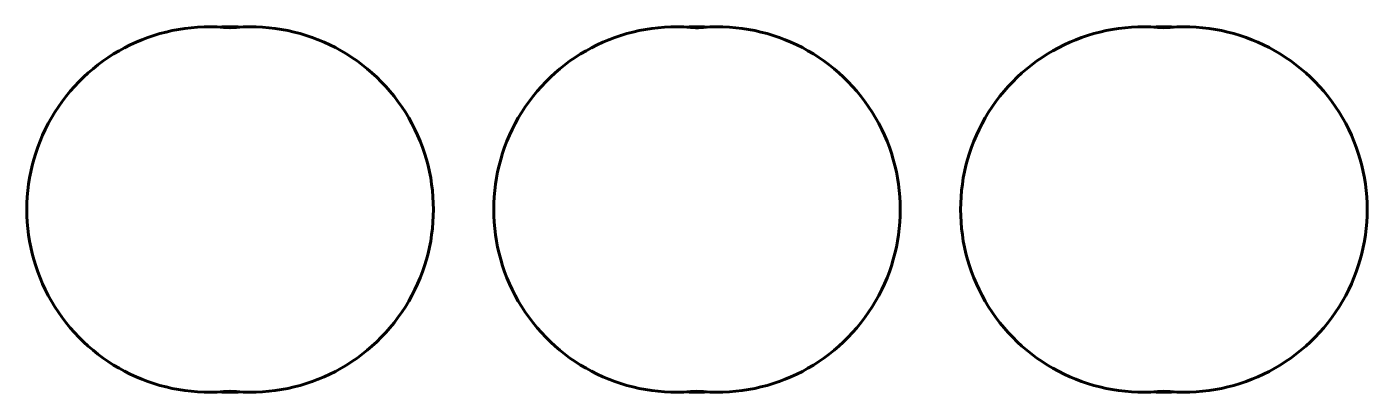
# Model space of a CAD drawing. Header units: millimetres. Extents: x 1057.1 to 1123.1, y -5.8 to 12.2.
import ezdxf

# ---------------------------------------------------------------- set-up
doc = ezdxf.new("R2010")
doc.units = ezdxf.units.MM
doc.linetypes.add('K5LT_BASIC', pattern=[0])

msp = doc.modelspace()

# ---------------------------------------------------------------- linework, layer by layer
at = {"color": 150, "linetype": 'K5LT_BASIC', "lineweight": 60, "true_color": 0x0080ff}
for centre, radius, start, end in [((1066.108, 3.173), 9, 83.52532, 276.47468), ((1067.116, 3.173), 9, 86.74595, 93.21029), ((1068.138, 3.173), 9, 263.48135, 96.51865), ((1089.108, 3.173), 9, 83.52532, 276.47468), ((1090.116, 3.173), 9, 86.74595, 93.21029), ((1090.116, 4.123), 8, 89.46938, 90.4396), ((1091.138, 3.173), 9, 263.48135, 96.51865), ((1112.108, 3.173), 9, 83.52532, 276.47468), ((1113.116, 3.173), 9, 86.74595, 93.21029), ((1114.138, 3.173), 9, 263.48135, 96.51865), ((1067.116, 3.173), 9, 266.78971, 273.25405), ((1090.116, 3.173), 9, 266.78971, 273.25405), ((1113.116, 3.173), 9, 266.78971, 273.25405)]:
    msp.add_arc(centre, radius, start, end, dxfattribs=at)

doc.saveas('drawing.dxf')
